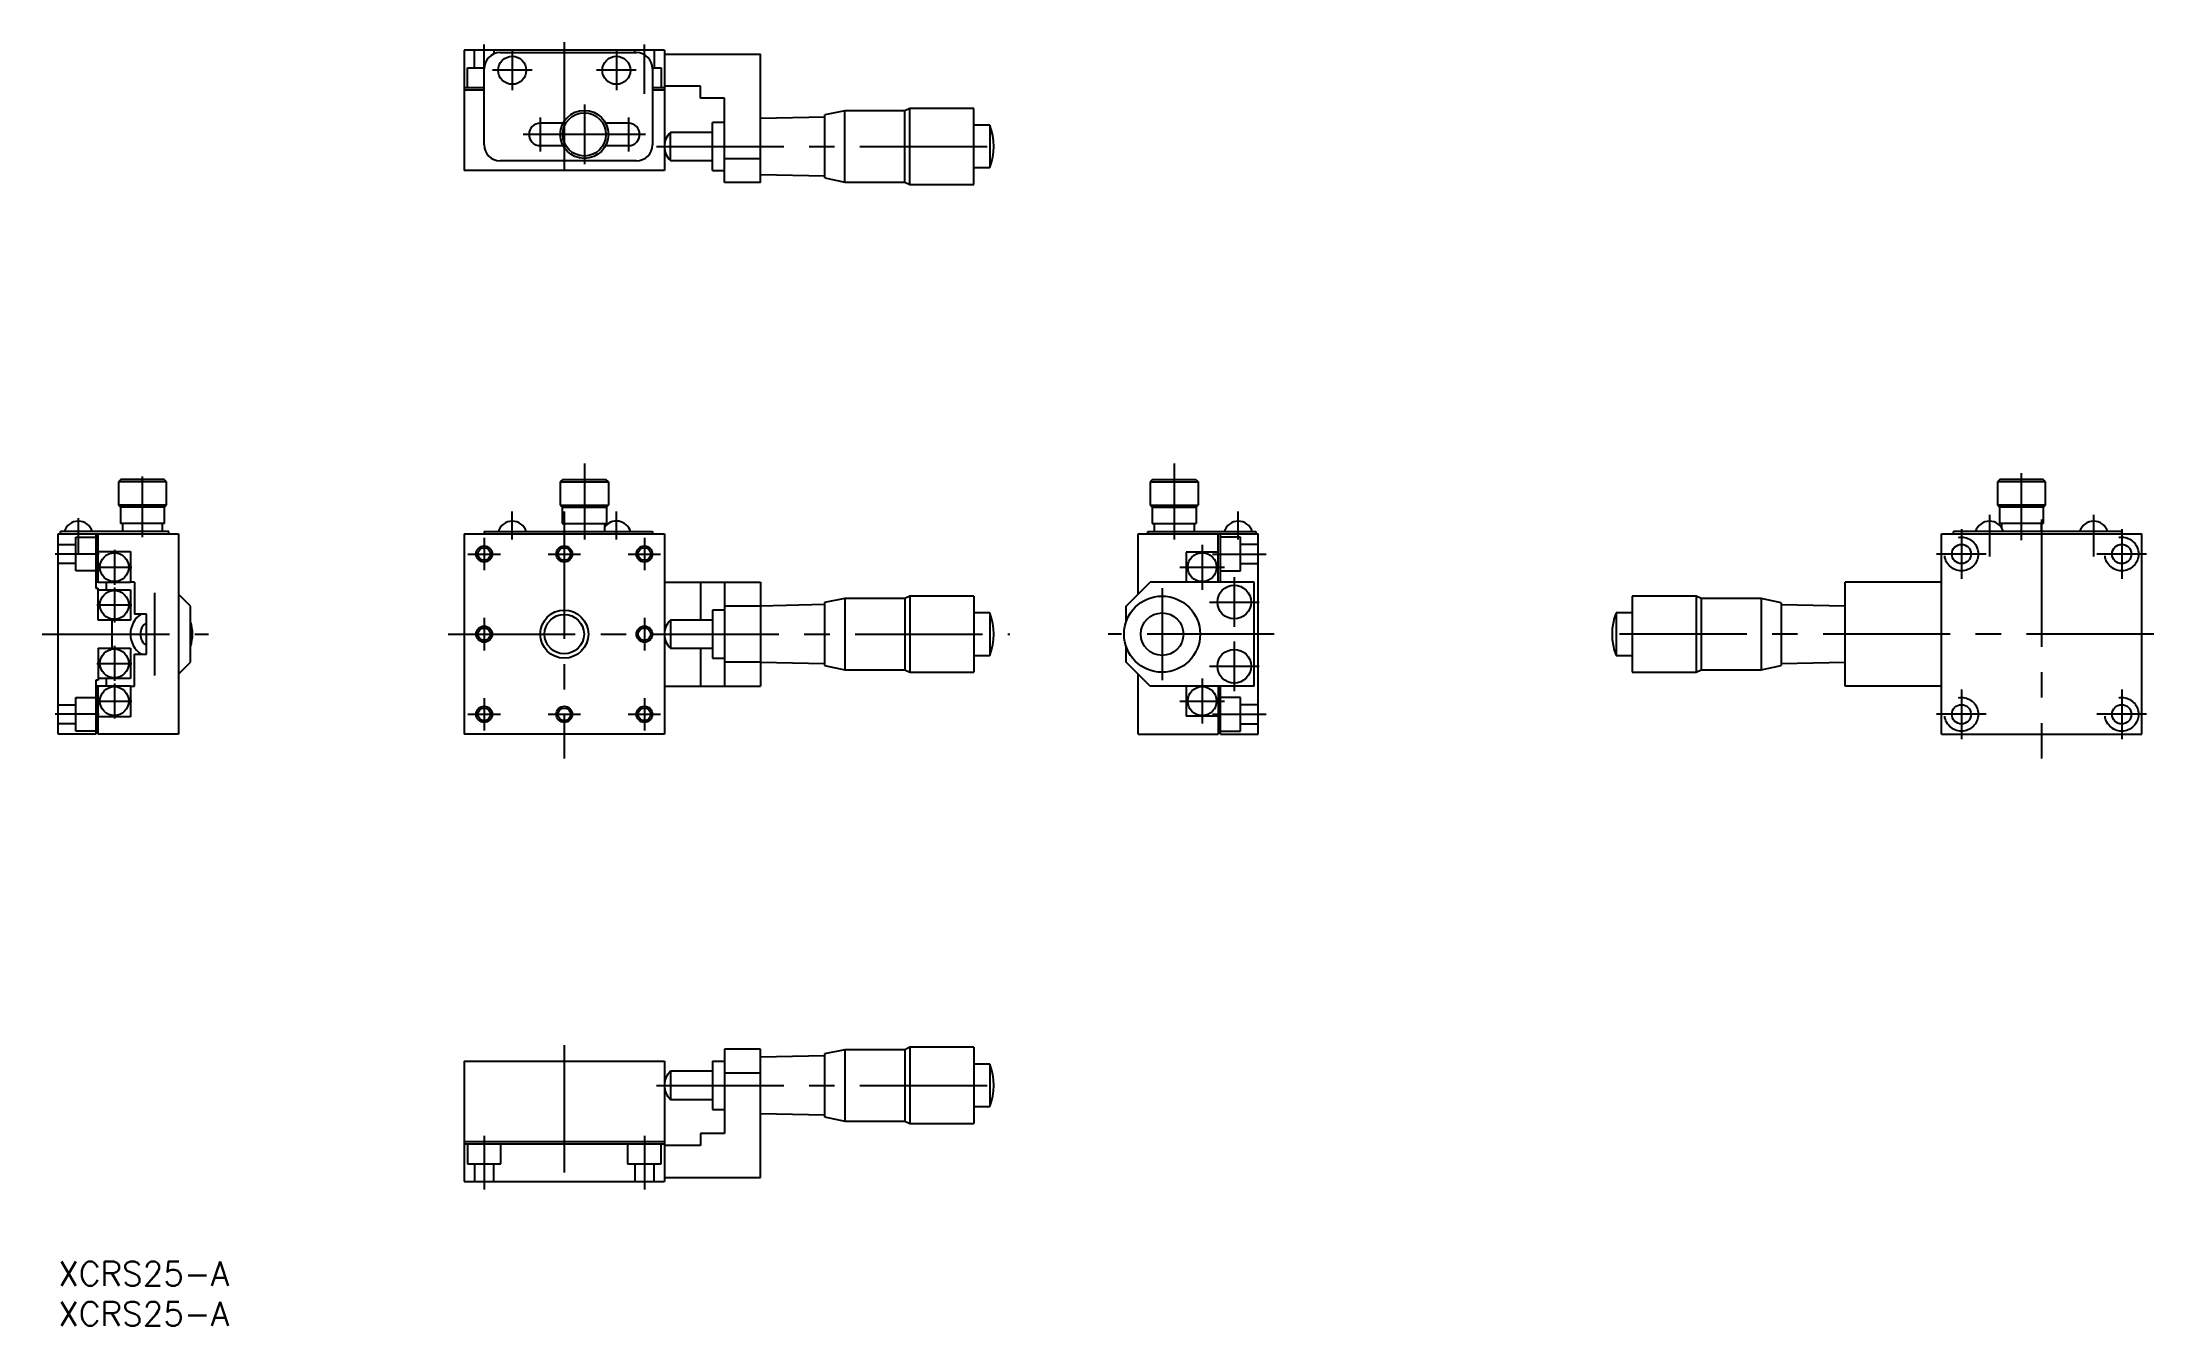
# Model space of a CAD drawing. Extents: x -2 to 262, y -8 to 152.
import ezdxf

# ---------------------------------------------------------------- set-up
doc = ezdxf.new("R2010")
doc.units = 0
doc.header["$LTSCALE"] = 0.5
doc.linetypes.add('CENTER', pattern=[50.8, 31.75, -6.35, 6.35, -6.35])
doc.linetypes.add('DASHED', pattern=[19.05, 12.7, -6.35])
for name, color, linetype in [('MSM_CENTER', 1, 'CENTER'), ('MSM_CONTINUOUS', 7, 'CONTINUOUS'), ('MSM_DASHED', 4, 'DASHED'), ('MSM_NARROW', 5, 'CONTINUOUS'), ('MSM_PART_NUMBER', 7, 'CONTINUOUS')]:
    doc.layers.add(name, color=color, linetype=linetype)
doc.styles.get("Standard").update_dxf_attribs({"font": 'txt.shx', "height": 3, "bigfont": 'bigfont.shx'})

# ---------------------------------------------------------------- blocks, each defined once
blk = doc.blocks.new('*U2')
at = {"layer": 'MSM_PART_NUMBER'}
blk.add_text('XCRS25-A', height=3, dxfattribs=at).set_placement((0, -3))
blk = doc.blocks.new('*U3')
at = {"layer": 'MSM_PART_NUMBER'}
blk.add_text('XCRS25-A', height=3, dxfattribs=at).set_placement((0, -8))

msp = doc.modelspace()

# ---------------------------------------------------------------- linework, layer by layer
at = {"layer": 'MSM_CENTER'}
for p, q in [((53.15, 145.74), (53.15, 151.88)), ((56.65, 151.13), (56.65, 146.19)), ((63.15, 152.16), (63.15, 135.16)), ((69.65, 151.13), (69.65, 146.19)), ((73.15, 145.74), (73.15, 151.88)), ((59.12, 148.66), (54.18, 148.66)), ((72.12, 148.66), (67.18, 148.66)), ((60.15, 142.78), (60.15, 138.54)), ((65.65, 144.38), (65.65, 136.94)), ((71.15, 142.78), (71.15, 138.54)), ((73.27, 140.66), (58.03, 140.66)), ((74.65, 139.16), (117.75, 139.16)), ((10.5, 90.41), (10.5, 97.99)), ((65.65, 99.6), (65.65, 90.1)), ((139.25, 99.6), (139.25, 90.1)), ((245, 90.02), (245, 98.38)), ((2.5, 92.79), (2.5, 88.35)), ((56.65, 90.1), (56.65, 93.6)), ((63.15, 93.6), (63.15, 62.8)), ((69.65, 90.1), (69.65, 93.6)), ((147.25, 90.1), (147.25, 93.6)), ((241, 93.18), (241, 87.97)), ((247.5, 92.6), (247.5, 62.8)), ((254, 93.18), (254, 87.97)), ((53.15, 90.32), (53.15, 86.27)), ((73.15, 90.32), (73.15, 86.27)), ((237.5, 91.4), (237.5, 85.2)), ((257.5, 91.4), (257.5, 85.2)), ((5.09, 88.3), (-0.39, 88.3)), ((7, 88.84), (7, 84.46)), ((51.12, 88.3), (55.17, 88.3)), ((61.12, 88.3), (65.17, 88.3)), ((71.12, 88.3), (75.17, 88.3)), ((142.75, 89.45), (142.75, 83.85)), ((144.05, 88.3), (150.75, 88.3)), ((240.6, 88.3), (234.4, 88.3)), ((260.6, 88.3), (254.4, 88.3)), ((4.81, 86.65), (9.19, 86.65)), ((139.95, 86.65), (145.55, 86.65)), ((146.75, 85.4), (146.75, 79.2)), ((4.81, 81.95), (9.19, 81.95)), ((7, 84.14), (7, 79.76)), ((12, 83.44), (12, 73.16)), ((137.75, 84.05), (137.75, 72.55)), ((143.65, 82.3), (149.85, 82.3)), ((53.15, 80.32), (53.15, 76.27)), ((73.15, 80.32), (73.15, 76.27)), ((-2, 78.3), (18.75, 78.3)), ((7, 76.84), (7, 72.46)), ((48.65, 78.3), (118.75, 78.3)), ((151.75, 78.3), (131, 78.3)), ((146.75, 77.4), (146.75, 71.2)), ((261.5, 78.3), (193.12, 78.3)), ((4.81, 74.65), (9.19, 74.65)), ((143.65, 74.3), (149.85, 74.3)), ((7, 72.14), (7, 67.76)), ((142.75, 72.75), (142.75, 67.15)), ((237.5, 71.4), (237.5, 65.2)), ((257.5, 71.4), (257.5, 65.2)), ((4.81, 69.95), (9.19, 69.95)), ((53.15, 70.32), (53.15, 66.27)), ((73.15, 70.32), (73.15, 66.27)), ((139.95, 69.95), (145.55, 69.95)), ((5.09, 68.3), (-0.39, 68.3)), ((51.12, 68.3), (55.17, 68.3)), ((61.12, 68.3), (65.17, 68.3)), ((71.12, 68.3), (75.17, 68.3)), ((144.05, 68.3), (150.75, 68.3)), ((240.6, 68.3), (234.4, 68.3)), ((260.6, 68.3), (254.4, 68.3)), ((63.15, 27), (63.15, 8)), ((74.65, 22), (118.75, 22)), ((53.15, 15.7), (53.15, 9)), ((73.15, 15.7), (73.15, 9))]:
    msp.add_line(p, q, dxfattribs=at)
at = {"layer": 'MSM_CONTINUOUS'}
for p, q in [((50.65, 151.16), (50.65, 136.16)), ((75.65, 151.16), (50.65, 151.16)), ((55.15, 150.86), (72.15, 150.86)), ((75.65, 151.16), (75.65, 136.16)), ((75.65, 150.66), (87.65, 150.66)), ((87.65, 134.66), (87.65, 150.66)), ((53.15, 139.36), (53.15, 148.86)), ((74.15, 148.86), (74.15, 139.36)), ((53.15, 146.46), (50.65, 146.46)), ((53.15, 146.16), (50.65, 146.16)), ((75.65, 146.46), (74.15, 146.46)), ((75.65, 146.16), (74.15, 146.16)), ((80.15, 146.66), (75.65, 146.66)), ((80.15, 145.16), (80.15, 146.66)), ((83.15, 145.16), (80.15, 145.16)), ((83.15, 134.66), (83.15, 145.16)), ((95.65, 142.83), (87.65, 142.66)), ((98.15, 143.61), (95.65, 143.08)), ((95.65, 135.23), (95.65, 143.08)), ((105.65, 143.61), (98.15, 143.61)), ((98.15, 134.71), (98.15, 143.61)), ((106.25, 143.91), (105.65, 143.61)), ((105.65, 134.71), (105.65, 143.61)), ((114.25, 143.91), (106.25, 143.91)), ((106.25, 134.41), (106.25, 143.91)), ((114.25, 134.41), (114.25, 143.91)), ((62.99, 142.06), (60.15, 142.06)), ((71.15, 142.06), (68.3, 142.06)), ((81.65, 140.91), (76.4, 140.91)), ((76.4, 137.41), (76.4, 140.91)), ((83.15, 142.16), (81.65, 142.16)), ((81.65, 136.16), (81.65, 142.16)), ((116.25, 141.81), (114.25, 141.81)), ((116.25, 141.81), (116.25, 136.51)), ((72.15, 137.36), (55.15, 137.36)), ((60.15, 139.26), (62.99, 139.26)), ((68.3, 139.26), (71.15, 139.26)), ((76.4, 137.41), (81.65, 137.41)), ((83.15, 137.66), (87.65, 137.66)), ((75.65, 136.16), (50.65, 136.16)), ((81.65, 136.16), (83.15, 136.16)), ((87.65, 134.66), (83.15, 134.66)), ((87.65, 135.66), (95.65, 135.48)), ((95.65, 135.23), (98.15, 134.71)), ((98.15, 134.71), (105.65, 134.71)), ((105.65, 134.71), (106.25, 134.41)), ((106.25, 134.41), (114.25, 134.41)), ((114.25, 136.51), (116.25, 136.51)), ((7.8, 97.6), (7.5, 97.3)), ((13.2, 97.6), (7.8, 97.6)), ((13.5, 97.3), (13.2, 97.6)), ((62.95, 97.6), (62.65, 97.3)), ((62.95, 97.6), (68.35, 97.6)), ((68.65, 97.3), (68.35, 97.6)), ((136.55, 97.6), (136.25, 97.3)), ((136.55, 97.6), (141.95, 97.6)), ((141.95, 97.6), (142.25, 97.3)), ((242.3, 97.6), (242, 97.3)), ((247.7, 97.6), (242.3, 97.6)), ((248, 97.3), (247.7, 97.6)), ((7.5, 97.3), (7.5, 94.4)), ((13.5, 97.3), (7.5, 97.3)), ((13.5, 94.4), (13.5, 97.3)), ((62.65, 97.3), (62.65, 94.4)), ((62.65, 97.3), (68.65, 97.3)), ((68.65, 97.3), (68.65, 94.4)), ((136.25, 97.3), (136.25, 94.4)), ((136.25, 97.3), (142.25, 97.3)), ((142.25, 97.3), (142.25, 94.4)), ((242, 97.3), (242, 94.4)), ((248, 97.3), (242, 97.3)), ((248, 94.4), (248, 97.3)), ((7.5, 94.4), (7.75, 94.15)), ((13.5, 94.4), (7.5, 94.4)), ((7.75, 94.15), (7.75, 92.1)), ((13.25, 94.15), (7.75, 94.15)), ((13.25, 94.15), (13.5, 94.4)), ((13.25, 92.1), (13.25, 94.15)), ((62.65, 94.4), (62.9, 94.15)), ((62.65, 94.4), (68.65, 94.4)), ((62.9, 94.15), (62.9, 92.1)), ((62.9, 94.15), (68.4, 94.15)), ((68.4, 94.15), (68.65, 94.4)), ((68.4, 94.15), (68.4, 92.1)), ((136.25, 94.4), (136.5, 94.15)), ((136.25, 94.4), (142.25, 94.4)), ((136.5, 94.15), (136.5, 92.1)), ((136.5, 94.15), (142, 94.15)), ((142, 94.15), (142.25, 94.4)), ((142, 94.15), (142, 92.1)), ((242, 94.4), (242.25, 94.15)), ((248, 94.4), (242, 94.4)), ((242.25, 94.15), (242.25, 92.1)), ((247.75, 94.15), (242.25, 94.15)), ((247.75, 94.15), (248, 94.4)), ((247.75, 92.1), (247.75, 94.15)), ((0, 65.8), (0, 90.8)), ((0, 90.8), (15, 90.8)), ((13.8, 91.1), (0.3, 91.1)), ((0.3, 90.8), (0.3, 91.1)), ((4.7, 90.8), (4.7, 84.05)), ((5, 84.75), (5, 90.8)), ((13.25, 92.1), (7.75, 92.1)), ((8, 92.1), (8, 91.1)), ((13, 91.1), (13, 92.1)), ((13.8, 90.8), (13.8, 91.1)), ((15, 90.8), (15, 65.8)), ((50.65, 90.8), (50.65, 65.8)), ((50.65, 90.8), (75.65, 90.8)), ((53.15, 91.1), (74.15, 91.1)), ((53.15, 91.1), (53.15, 90.8)), ((62.9, 92.1), (68.4, 92.1)), ((63.15, 92.1), (63.15, 91.1)), ((68.15, 92.1), (68.15, 91.1)), ((74.15, 91.1), (74.15, 90.8)), ((75.65, 90.8), (75.65, 65.8)), ((134.75, 90.8), (149.75, 90.8)), ((134.75, 83.3), (134.75, 90.8)), ((135.95, 90.8), (135.95, 91.1)), ((135.95, 91.1), (149.45, 91.1)), ((136.5, 92.1), (142, 92.1)), ((136.75, 92.1), (136.75, 91.1)), ((141.75, 92.1), (141.75, 91.1)), ((144.75, 84.8), (144.75, 90.8)), ((145.05, 84.8), (145.05, 90.8)), ((149.45, 91.1), (149.45, 90.8)), ((149.75, 65.8), (149.75, 90.8)), ((235, 65.8), (235, 90.8)), ((235, 90.8), (260, 90.8)), ((236.5, 90.8), (236.5, 91.1)), ((257.5, 91.1), (236.5, 91.1)), ((247.75, 92.1), (242.25, 92.1)), ((242.5, 92.1), (242.5, 91.62)), ((247.5, 91.1), (247.5, 92.1)), ((257.5, 90.8), (257.5, 91.1)), ((260, 65.8), (260, 90.8)), ((5, 88.6), (9, 88.6)), ((9, 88.6), (9, 84.75)), ((144.75, 88.55), (140.75, 88.55)), ((140.75, 88.55), (140.75, 84.8)), ((5, 84.8), (4.7, 84.8)), ((9, 84.75), (5, 84.75)), ((6, 83.85), (6, 84.75)), ((9.5, 84.8), (9, 84.8)), ((9.5, 84.8), (9.5, 80.8)), ((75.65, 84.8), (87.65, 84.8)), ((80.15, 84.8), (80.15, 80.05)), ((83.15, 84.8), (83.15, 71.8)), ((87.65, 84.8), (87.65, 71.8)), ((133.25, 81.8), (136.25, 84.8)), ((149.25, 84.8), (136.25, 84.8)), ((149.25, 71.8), (149.25, 84.8)), ((223, 71.8), (223, 84.8)), ((235, 84.8), (223, 84.8)), ((4.7, 84.05), (5, 84.05)), ((5, 80.05), (5, 84.05)), ((5, 83.85), (9, 83.85)), ((9, 83.85), (9, 80.05)), ((16.5, 81.8), (15, 83.3)), ((16.5, 74.8), (16.5, 81.8)), ((87.65, 81.8), (83.15, 81.8)), ((95.64, 81.98), (87.65, 81.8)), ((98.14, 82.75), (95.64, 82.23)), ((95.64, 82.23), (95.64, 74.37)), ((105.64, 82.75), (98.14, 82.75)), ((98.14, 82.75), (98.14, 73.85)), ((106.25, 83.05), (105.64, 82.75)), ((105.64, 82.75), (105.64, 73.85)), ((114.25, 83.05), (106.25, 83.05)), ((106.25, 83.05), (106.25, 73.55)), ((114.25, 83.05), (114.25, 73.55)), ((133.25, 79.82), (133.25, 81.8)), ((204.4, 83.05), (196.4, 83.05)), ((196.4, 83.05), (196.4, 73.55)), ((205, 82.75), (204.4, 83.05)), ((204.4, 83.05), (204.4, 73.55)), ((212.5, 82.75), (205, 82.75)), ((205, 82.75), (205, 73.85)), ((215, 82.22), (212.5, 82.75)), ((212.5, 82.75), (212.5, 73.85)), ((215, 82.22), (215, 74.37)), ((223, 81.8), (215, 81.97)), ((9, 80.05), (5, 80.05)), ((6.7, 80.05), (6.7, 76.55)), ((11, 80.8), (9.5, 80.8)), ((11, 75.8), (11, 80.8)), ((81.65, 80.05), (76.4, 80.05)), ((76.4, 80.05), (76.4, 76.55)), ((83.15, 81.3), (81.65, 81.3)), ((81.65, 81.3), (81.65, 75.3)), ((116.25, 80.95), (114.25, 80.95)), ((116.25, 80.95), (116.25, 75.65)), ((196.4, 80.95), (194.4, 80.95)), ((194.4, 80.95), (194.4, 75.65)), ((5, 76.55), (5, 72.55)), ((5, 76.55), (9, 76.55)), ((9, 76.55), (9, 72.75)), ((76.4, 76.55), (81.65, 76.55)), ((80.15, 76.55), (80.15, 71.8)), ((133.25, 74.8), (133.25, 76.78)), ((9.5, 75.8), (11, 75.8)), ((9.5, 71.8), (9.5, 75.8)), ((15, 73.3), (16.5, 74.8)), ((81.65, 75.3), (83.15, 75.3)), ((87.65, 74.8), (83.15, 74.8)), ((87.65, 74.8), (95.64, 74.62)), ((95.64, 74.37), (98.14, 73.85)), ((98.14, 73.85), (105.64, 73.85)), ((105.64, 73.85), (106.25, 73.55)), ((114.25, 75.65), (116.25, 75.65)), ((136.25, 71.8), (133.25, 74.8)), ((194.4, 75.65), (196.4, 75.65)), ((204.4, 73.55), (205, 73.85)), ((205, 73.85), (212.5, 73.85)), ((212.5, 73.85), (215, 74.37)), ((215, 74.62), (223, 74.8)), ((5, 72.55), (4.7, 72.55)), ((4.7, 72.55), (4.7, 65.8)), ((5, 71.8), (4.7, 71.8)), ((9, 72.75), (5, 72.75)), ((5, 65.8), (5, 71.85)), ((5, 71.85), (9, 71.85)), ((6, 71.85), (6, 72.75)), ((9, 71.85), (9, 68)), ((9, 71.8), (9.5, 71.8)), ((75.65, 71.8), (87.65, 71.8)), ((106.25, 73.55), (114.25, 73.55)), ((134.75, 65.8), (134.75, 73.3)), ((149.25, 71.8), (136.25, 71.8)), ((140.75, 71.8), (140.75, 68.05)), ((144.75, 71.8), (144.75, 65.8)), ((145.05, 65.8), (145.05, 71.8)), ((196.4, 73.55), (204.4, 73.55)), ((235, 71.8), (223, 71.8)), ((9, 68), (5, 68)), ((144.75, 68.05), (140.75, 68.05)), ((4.7, 65.8), (0, 65.8)), ((15, 65.8), (5, 65.8)), ((75.65, 65.8), (50.65, 65.8)), ((134.75, 65.8), (144.75, 65.8)), ((145.05, 65.8), (149.75, 65.8)), ((235, 65.8), (260, 65.8)), ((87.65, 26.5), (83.15, 26.5)), ((83.15, 26.5), (83.15, 16)), ((87.65, 10.5), (87.65, 26.5)), ((98.14, 26.45), (95.64, 25.93)), ((105.64, 26.45), (98.14, 26.45)), ((98.14, 26.45), (98.14, 17.55)), ((106.25, 26.75), (105.64, 26.45)), ((105.64, 26.45), (105.64, 17.55)), ((114.25, 26.75), (106.25, 26.75)), ((106.25, 26.75), (106.25, 17.25)), ((114.25, 26.75), (114.25, 17.25)), ((50.65, 25), (50.65, 10)), ((50.65, 25), (75.65, 25)), ((75.65, 25), (75.65, 10)), ((81.65, 23.75), (76.4, 23.75)), ((76.4, 23.75), (76.4, 20.25)), ((81.65, 25), (81.65, 19)), ((81.65, 25), (83.15, 25)), ((95.64, 25.68), (87.65, 25.5)), ((95.64, 25.93), (95.64, 18.07)), ((116.25, 24.65), (114.25, 24.65)), ((116.25, 24.65), (116.25, 19.35)), ((87.65, 23.5), (83.15, 23.5)), ((76.4, 20.25), (81.65, 20.25)), ((81.65, 19), (83.15, 19)), ((87.65, 18.5), (95.64, 18.32)), ((114.25, 19.35), (116.25, 19.35)), ((80.15, 16), (80.15, 14.5)), ((83.15, 16), (80.15, 16)), ((95.64, 18.07), (98.14, 17.55)), ((98.14, 17.55), (105.64, 17.55)), ((105.64, 17.55), (106.25, 17.25)), ((106.25, 17.25), (114.25, 17.25)), ((50.65, 15), (75.65, 15)), ((50.65, 14.7), (75.65, 14.7)), ((80.15, 14.5), (75.65, 14.5)), ((50.65, 10), (75.65, 10)), ((75.65, 10.5), (87.65, 10.5))]:
    msp.add_line(p, q, dxfattribs=at)
for centre, radius in [((56.65, 148.66), 1.75), ((69.65, 148.66), 1.75), ((65.65, 140.66), 3), ((65.65, 140.66), 2.7), ((7, 86.65), 1.8), ((53.15, 88.3), 0.783), ((63.15, 88.3), 0.783), ((73.15, 88.3), 0.783), ((142.75, 86.65), 1.8), ((237.5, 88.3), 1.2), ((257.5, 88.3), 1.2), ((146.75, 82.3), 2.1), ((7, 81.95), 1.8), ((137.75, 78.3), 4.75), ((53.15, 78.3), 0.783), ((63.15, 78.3), 2.46), ((73.15, 78.3), 0.783), ((137.75, 78.3), 2.65), ((7, 74.65), 1.8), ((146.75, 74.3), 2.1), ((7, 69.95), 1.8), ((142.75, 69.95), 1.8), ((53.15, 68.3), 0.783), ((63.15, 68.3), 0.783), ((73.15, 68.3), 0.783), ((237.5, 68.3), 1.2), ((257.5, 68.3), 1.2)]:
    msp.add_circle(centre, radius, dxfattribs=at)
for centre, radius, start, end in [((55.15, 148.86), 2, 90, 180), ((72.15, 148.86), 2, 0, 90), ((60.15, 140.66), 1.4, 90, 270), ((71.15, 140.66), 1.4, 270, 90), ((78.06, 139.16), 2.42, 133.6028, 226.3972), ((109.47, 139.16), 7.27, 338.6302, 21.3698), ((55.15, 139.36), 2, 180, 270), ((72.15, 139.36), 2, 270, 0), ((2.5, 90.57), 1.83, 16.7859, 163.2141), ((56.65, 90.57), 1.83, 16.7859, 163.2141), ((69.65, 90.57), 1.83, 16.7859, 145.149), ((147.25, 90.57), 1.83, 16.7859, 163.2141), ((241, 90.57), 1.83, 16.7859, 163.2141), ((254, 90.57), 1.83, 16.7859, 163.2141), ((12, 78.3), 3, 123.5573, 236.4427), ((12, 78.3), 1.75, 124.8499, 235.1501), ((12, 78.3), 4.75, 341.3283, 18.6717), ((78.06, 78.3), 2.42, 133.6028, 226.3972), ((109.47, 78.3), 7.27, 338.6302, 21.3698), ((201.17, 78.3), 7.27, 158.6302, 201.3698), ((78.06, 22), 2.42, 133.6028, 226.3972), ((109.47, 22), 7.27, 338.6302, 21.3698)]:
    msp.add_arc(centre, radius, start, end, dxfattribs=at)
at = {"layer": 'MSM_DASHED'}
for p, q in [((51.95, 148.96), (51.95, 151.16)), ((54.35, 151.16), (54.35, 150.69)), ((71.95, 150.85), (71.95, 151.16)), ((74.35, 151.16), (74.35, 148.96)), ((51.05, 148.96), (53.15, 148.96)), ((51.05, 146.46), (51.05, 148.96)), ((74.14, 148.96), (75.25, 148.96)), ((75.25, 148.96), (75.25, 146.46)), ((2.2, 86.2), (2.2, 90.4)), ((2.2, 90.4), (4.7, 90.4)), ((147.55, 90.4), (145.05, 90.4)), ((147.55, 86.2), (147.55, 90.4)), ((0, 89.5), (2.2, 89.5)), ((2.2, 87.1), (0, 87.1)), ((149.75, 89.5), (147.55, 89.5)), ((147.55, 87.1), (149.75, 87.1)), ((4.7, 86.2), (2.2, 86.2)), ((145.05, 86.2), (147.55, 86.2)), ((0, 69.5), (2.2, 69.5)), ((2.2, 66.2), (2.2, 70.4)), ((2.2, 70.4), (4.7, 70.4)), ((147.55, 70.4), (145.05, 70.4)), ((147.55, 66.2), (147.55, 70.4)), ((149.75, 69.5), (147.55, 69.5)), ((2.2, 67.1), (0, 67.1)), ((4.7, 66.2), (2.2, 66.2)), ((145.05, 66.2), (147.55, 66.2)), ((147.55, 67.1), (149.75, 67.1)), ((51.05, 14.7), (51.05, 12.2)), ((55.25, 12.2), (55.25, 14.7)), ((71.05, 14.7), (71.05, 12.2)), ((75.25, 12.2), (75.25, 14.7)), ((51.05, 12.2), (55.25, 12.2)), ((51.95, 12.2), (51.95, 10)), ((54.35, 10), (54.35, 12.2)), ((71.05, 12.2), (75.25, 12.2)), ((71.95, 12.2), (71.95, 10)), ((74.35, 10), (74.35, 12.2))]:
    msp.add_line(p, q, dxfattribs=at)
for centre in [(237.5, 88.3), (257.5, 88.3), (237.5, 68.3), (257.5, 68.3)]:
    msp.add_circle(centre, 2.1, dxfattribs=at)
at = {"layer": 'MSM_NARROW'}
for centre, radius in [((53.15, 88.3), 1), ((63.15, 88.3), 1), ((73.15, 88.3), 1), ((53.15, 78.3), 1), ((63.15, 78.3), 3), ((73.15, 78.3), 1), ((53.15, 68.3), 1), ((63.15, 68.3), 1), ((73.15, 68.3), 1)]:
    msp.add_circle(centre, radius, dxfattribs=at)

# ---------------------------------------------------------------- block references
at = {"layer": 'MSM_CONTINUOUS'}
for name in ['*U2', '*U3']:
    msp.add_blockref(name, (0, 0), dxfattribs=at)

doc.saveas('drawing.dxf')
